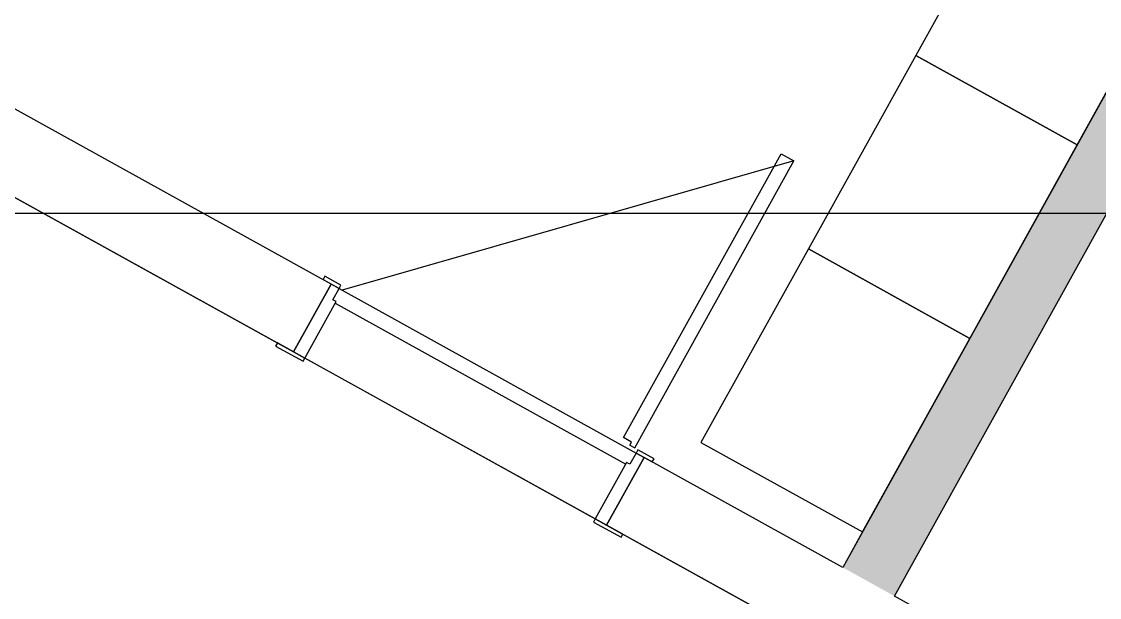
# Model space of a CAD drawing. Header units: metres. Extents: x 2.5 to 42.6, y 0.9 to 31.9.
# Drawn here: x 18.23 to 19.38, y 8.54 to 9.155 of the extents above; entities that cross this region are included whole.
import ezdxf

# ---------------------------------------------------------------- set-up
doc = ezdxf.new("R2010")
doc.units = ezdxf.units.M
for name, color, linetype in [('ARREDI', 9, 'Continuous'), ('PARETI_STRUTTURE', 7, 'Continuous'), ('PILASTRI_SETTI', 8, 'Continuous'), ('WAYFINDING_RIQUADRI', 7, 'Continuous')]:
    doc.layers.add(name, color=color, linetype=linetype)

msp = doc.modelspace()

# ---------------------------------------------------------------- linework, layer by layer
at = {"layer": 'ARREDI'}
for points in [[(19.471, 9.2297), (19.2988, 9.3252), (19.1843, 9.1185), (19.3565, 9.0231)], [(19.3565, 9.0231), (19.1843, 9.1185), (19.0698, 8.9119), (19.242, 8.8165)], [(19.242, 8.8165), (19.0698, 8.9119), (18.9552, 8.7053), (19.1274, 8.6099)]]:
    msp.add_lwpolyline(points, close=True, dxfattribs=at)
at = {"layer": 'PARETI_STRUTTURE'}
for points in [[(20.0627, 10.2973), (19.1064, 8.572)], [(19.1615, 8.5414), (20.1178, 10.2668)], [(19.1615, 8.5414), (20.1178, 10.2668), (20.1924, 10.2254), (20.2067, 10.2513)], [(17.8292, 9.1854), (18.5205, 8.8022), (18.5606, 8.8745), (17.8693, 9.2577)], [(20.2286, 7.5021), (20.3784, 7.7724), (17.8292, 9.1854)], [(18.8793, 8.7023), (18.8812, 8.7058), (18.8726, 8.7106), (19.0406, 9.0136), (19.0544, 9.006), (18.5726, 8.8678)], [(18.8793, 8.7023), (18.8845, 8.6995), (19.0544, 9.006)], [(18.5692, 8.8697), (18.886, 8.6941)], [(18.565, 8.8541), (18.875, 8.6823)], [(18.8425, 8.6237), (18.5326, 8.7955)], [(19.1274, 8.6098), (19.1064, 8.572), (18.8946, 8.6894), (18.8546, 8.617)], [(18.8546, 8.617), (19.3332, 8.3517), (19.3733, 8.424), (19.1615, 8.5414)]]:
    msp.add_lwpolyline(points, dxfattribs=at)
for points in [[(18.552, 8.8793), (18.5692, 8.8697), (18.5711, 8.8732), (18.5539, 8.8827)], [(18.5205, 8.8022), (18.5326, 8.7955), (18.566, 8.8558), (18.5625, 8.8577), (18.5692, 8.8697), (18.5606, 8.8745)], [(18.5326, 8.7955), (18.5033, 8.8117), (18.5014, 8.8083), (18.5307, 8.7921)], [(18.8425, 8.6237), (18.8546, 8.617), (18.8946, 8.6894), (18.886, 8.6941), (18.8794, 8.6821), (18.8759, 8.684)], [(18.886, 8.6941), (18.9033, 8.6846), (18.9052, 8.688), (18.8879, 8.6976)], [(18.8718, 8.6075), (18.8425, 8.6237), (18.8406, 8.6203), (18.8699, 8.6041)]]:
    msp.add_lwpolyline(points, close=True, dxfattribs=at)
at = {"layer": 'PILASTRI_SETTI'}
msp.add_solid([(19.1615, 8.5414), (20.1178, 10.2668), (19.1064, 8.572), (20.0627, 10.2973)], dxfattribs=at)
at = {"layer": 'WAYFINDING_RIQUADRI'}
msp.add_lwpolyline([(16.4, 8.95), (20, 8.95), (20, 9.45), (16.4, 9.45)], close=True, dxfattribs=at)

doc.saveas('drawing.dxf')
